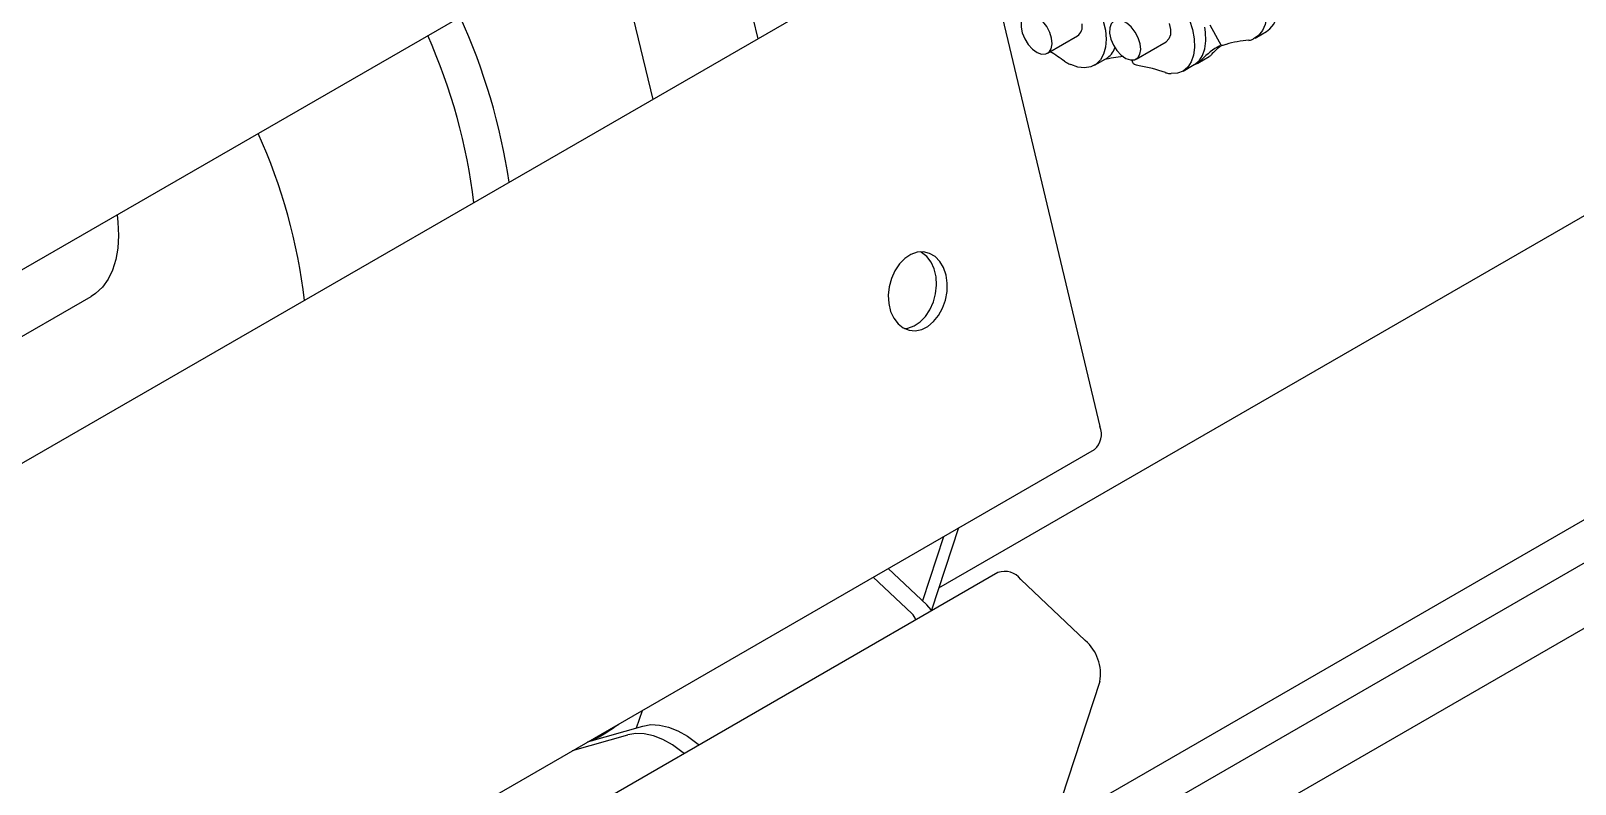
# Model space of a CAD drawing. Header units: millimetres. Extents: x 0 to 11880, y 0 to 8400.
# Drawn here: x 6365.5 to 6655.5, y 1255.4 to 1397 of the extents above; entities that cross this region are included whole.
import ezdxf

# ---------------------------------------------------------------- set-up
doc = ezdxf.new("R2010")
doc.units = ezdxf.units.MM
doc.header["$LTSCALE"] = 20
doc.layers.add('ANNOTAZIONI', color=7, linetype='Continuous')
doc.styles.get("Standard").update_dxf_attribs({"font": 'arial.ttf'})
doc.dimstyles.new('SLDDIMSTYLE2', dxfattribs={"dimtxt": 0.18, "dimasz": 66.04, "dimexe": 0, "dimexo": 0.0625, "dimgap": 0, "dimtad": 0, "dimtih": 1, "dimtoh": 1, "dimdec": 0, "dimrnd": 1e-09, "dimzin": 0, "dimdsep": 46, "dimtxsty": 'Standard', "dimsah": 1, "dimcen": 0.09, "dimadec": 0, "dimazin": 0, "dimtfac": 66.04, "dimtdec": 0, "dimtofl": 0, "dimtmove": 0, "dimatfit": 3, "dimfxl": 1, "dimfrac": 2, "dimtolj": 1, "dimtzin": 0, "dimarcsym": 0})

msp = doc.modelspace()

# ---------------------------------------------------------------- linework, layer by layer
at = {"color": 7, "linetype": 'Continuous', "lineweight": 25}
for p, q in [((6536.01, 1292.35), (6826.8, 1460.22)), ((6247.39, 1284.92), (6516.09, 1440.04)), ((6482.33, 1384.15), (6475.55, 1412.57)), ((6528.18, 1410.62), (6259.48, 1255.5)), ((6499.13, 1407.65), (6502.02, 1395.52)), ((6547.35, 1402.05), (6566.27, 1322.67)), ((6557.31, 1247.49), (6826.8, 1403.06)), ((6586.93, 1398.13), (6589.01, 1394.26)), ((6829.56, 1396.49), (6554, 1237.41)), ((6556.44, 1392.82), (6562.07, 1396.07)), ((6594.86, 1395.4), (6595.12, 1395.53)), ((6595.4, 1395.67), (6597.52, 1396.9)), ((6573.06, 1391.73), (6578.69, 1394.98)), ((6584.64, 1390.97), (6586.76, 1392.19)), ((6588.27, 1393.97), (6588.77, 1394.28)), ((6560.42, 1390.84), (6560.77, 1390.68)), ((6565.25, 1390.56), (6567.37, 1391.79)), ((6572.23, 1391.53), (6572.36, 1391.12)), ((6581.87, 1389.47), (6583.99, 1390.69)), ((6584.24, 1390.78), (6583.91, 1390.64)), ((6584.24, 1390.78), (6584.5, 1390.9)), ((6579.32, 1389.01), (6579.64, 1388.98)), ((6829.56, 1384.24), (6549.02, 1222.29)), ((6250.4, 1274.15), (6376.79, 1347.11)), ((6296.53, 1163.2), (6565.23, 1318.32)), ((6539.71, 1303.59), (6534.63, 1288.14)), ((6536.88, 1301.95), (6532.92, 1289.92)), ((6547.1, 1295.2), (6278.4, 1140.08)), ((6523.7, 1294.34), (6530.92, 1287.51)), ((6526.52, 1295.98), (6533.75, 1289.14)), ((6551.39, 1293.93), (6563.52, 1282.46)), ((6566.27, 1274.71), (6547.34, 1217.19)), ((6479.26, 1266.04), (6480.33, 1269.31)), ((6467.22, 1261.74), (6477.59, 1264.74)), ((6470.05, 1263.38), (6480.41, 1266.37))]:
    msp.add_line(p, q, dxfattribs=at)
at = {"color": 7, "linetype": 'Continuous', "lineweight": 25, "flags": 128}
for points in [[(6585.19, 1414), (6586.28, 1414.32), (6587.51, 1414.3), (6588.83, 1413.96), (6590.2, 1413.31), (6591.56, 1412.37), (6592.88, 1411.17), (6594.1, 1409.75), (6595.19, 1408.16), (6596.11, 1406.45), (6596.82, 1404.69), (6597.31, 1402.93), (6597.55, 1401.23), (6597.54, 1399.66), (6597.28, 1398.25), (6596.78, 1397.07), (6596.05, 1396.15), (6595.12, 1395.53)], [(6597.52, 1396.9), (6598.17, 1397.38), (6598.9, 1398.3), (6599.4, 1399.48), (6599.66, 1400.88), (6599.67, 1402.46), (6599.43, 1404.16), (6598.94, 1405.92), (6598.23, 1407.68), (6597.31, 1409.38), (6596.22, 1410.97), (6596.14, 1411.07)], [(6559.22, 1408.63), (6560.59, 1407.86), (6561.94, 1406.81), (6563.22, 1405.51), (6564.4, 1404.02), (6565.42, 1402.38), (6566.26, 1400.64), (6566.89, 1398.87), (6567.28, 1397.13), (6567.42, 1395.47), (6567.31, 1393.96), (6566.95, 1392.64), (6566.36, 1391.56), (6565.55, 1390.75), (6564.54, 1390.25), (6563.39, 1390.07), (6562.12, 1390.21), (6560.77, 1390.68)], [(6551.46, 1397.73), (6551.68, 1396.63), (6552.14, 1395.51), (6552.79, 1394.47), (6553.59, 1393.6), (6554.46, 1392.98), (6555.31, 1392.66), (6556.09, 1392.68), (6556.71, 1393.03), (6557.12, 1393.67), (6557.29, 1394.57), (6557.2, 1395.62), (6556.86, 1396.74), (6556.29, 1397.84), (6555.56, 1398.81), (6554.72, 1399.56), (6553.85, 1400.03), (6553.02, 1400.18), (6552.31, 1400), (6551.79, 1399.5), (6551.5, 1398.72), (6551.46, 1397.73)], [(6568.32, 1395.48), (6568.79, 1394.36), (6569.45, 1393.32), (6570.25, 1392.46), (6571.12, 1391.86), (6571.98, 1391.56), (6572.75, 1391.59), (6573.36, 1391.96), (6573.76, 1392.62), (6573.92, 1393.52), (6573.81, 1394.58), (6573.46, 1395.71), (6572.88, 1396.8), (6572.14, 1397.76), (6571.3, 1398.5), (6570.43, 1398.95), (6569.6, 1399.09), (6568.91, 1398.89), (6568.39, 1398.37), (6568.11, 1397.58), (6568.08, 1396.59), (6568.32, 1395.48)], [(6579.29, 1398.39), (6579.53, 1397.29), (6579.5, 1396.29), (6579.22, 1395.5), (6578.7, 1394.98), (6578.69, 1394.98)], [(6582.76, 1399.84), (6583.09, 1399.02), (6583.65, 1397.25), (6583.97, 1395.53), (6584.04, 1393.91), (6583.85, 1392.45), (6583.42, 1391.2), (6582.76, 1390.19), (6581.89, 1389.48), (6580.83, 1389.07), (6579.64, 1388.98)], [(6583.99, 1390.69), (6584.01, 1390.7), (6584.88, 1391.42), (6585.54, 1392.42), (6585.97, 1393.67), (6586.16, 1395.13), (6586.09, 1396.75), (6585.94, 1397.74)], [(6381.67, 1362.44), (6381.84, 1361.05), (6381.96, 1358.56), (6381.84, 1356.2), (6381.47, 1354.03), (6380.85, 1352.06), (6380, 1350.33), (6378.92, 1348.86), (6377.64, 1347.68), (6376.79, 1347.11)], [(6537.36, 1351.13), (6536.89, 1352.52), (6536.19, 1353.69), (6535.3, 1354.6), (6534.26, 1355.21), (6533.12, 1355.48), (6531.92, 1355.41), (6530.74, 1354.99), (6529.61, 1354.25), (6528.6, 1353.22), (6527.75, 1351.95), (6527.1, 1350.5), (6526.68, 1348.94), (6526.52, 1347.33), (6526.61, 1345.76), (6526.96, 1344.3), (6527.55, 1343.01), (6528.35, 1341.96), (6529.32, 1341.2), (6530.42, 1340.76), (6531.59, 1340.66), (6532.79, 1340.9), (6533.96, 1341.48), (6535.03, 1342.37), (6535.97, 1343.53), (6536.72, 1344.9), (6537.26, 1346.42), (6537.55, 1348.01), (6537.58, 1349.61), (6537.36, 1351.13)], [(6529.54, 1341.08), (6530.17, 1341.16), (6531.36, 1341.57), (6532.49, 1342.31), (6533.5, 1343.34), (6534.35, 1344.61), (6535, 1346.07), (6535.41, 1347.63), (6535.58, 1349.24), (6535.48, 1350.81), (6535.14, 1352.27), (6534.55, 1353.56), (6533.75, 1354.61), (6532.78, 1355.37), (6532.55, 1355.49)], [(6534.7, 1288.04), (6534.58, 1288.21), (6533.75, 1289.14)], [(6488.16, 1261.18), (6487.73, 1261.54), (6485.96, 1262.82), (6484.18, 1263.83), (6482.41, 1264.53), (6480.7, 1264.92), (6479.08, 1264.99), (6477.59, 1264.74)], [(6480.41, 1266.37), (6481.91, 1266.63), (6483.53, 1266.56), (6485.24, 1266.16), (6487, 1265.46), (6488.79, 1264.46), (6490.56, 1263.17), (6490.99, 1262.81)]]:
    msp.add_lwpolyline(points, dxfattribs=at)
at = {"color": 7, "linetype": 'Continuous', "lineweight": 25}
for centre, radius, start, end in [((6339.73, 1351.14), 116.9, 8.5693, 24.5069), ((6560.7, 1397.86), 2.26, 307.2704, 11.8504), ((6341.89, 1352.12), 107.54, 6.7354, 24.1535), ((6595.43, 1376.49), 18.8, 93.6893, 106.9566), ((6594.11, 1397.05), 1.81, 273.4826, 294.5036), ((6528.96, 1348.48), 52.68, 54.3854, 57.9136), ((6571.89, 1373.2), 19.02, 93.8279, 104.8668), ((6565.33, 1395.2), 3.98, 300.8699, 340.3782), ((6597.57, 1379.5), 17.21, 122.7243, 136.7966), ((6585.91, 1393.67), 1.7, 300.0629, 316.858), ((6599.88, 1380.52), 17.49, 128.3226, 136.7374), ((6562.42, 1395.16), 4.76, 234.1341, 245.1672), ((6568.48, 1360.58), 30.32, 70.5663, 80.2093), ((6583.79, 1392.44), 1.7, 294.9067, 316.8809), ((6579.52, 1391.83), 2.83, 250.2803, 265.8738), ((6310.07, 1333.75), 107.54, 6.7354, 24.1535), ((6562.76, 1321.21), 3.8, 310.4808, 22.5971), ((6548.37, 1291.62), 3.8, 37.4029, 109.5173), ((6529.21, 1285.6), 2.56, 15.6628, 47.9868), ((6557.97, 1276.13), 8.41, 350.3156, 48.7959), ((6447.7, 1305.92), 48.26, 298.8397, 305.7291)]:
    msp.add_arc(centre, radius, start, end, dxfattribs=at)
for points, knots in [([(6589.94, 1394.47), (6589.66, 1394.38), (6589.14, 1394.23), (6589.07, 1394.26), (6589.04, 1394.28)], [0, 0, 0, 0, 0.545301, 1, 1, 1, 1]), ([(6573.63, 1390.45), (6573.29, 1390.53), (6572.61, 1390.69), (6572.44, 1391), (6572.35, 1391.15)], [0, 0, 0, 0, 0.501325, 1, 1, 1, 1])]:
    msp.add_open_spline(points, degree=3, knots=knots, dxfattribs=at)

# ---------------------------------------------------------------- leaders
at = {"layer": 'ANNOTAZIONI'}
msp.add_leader([(6012.24, 1447.71), (6485.39, 879.84), (6612.39, 879.84)], dimstyle='SLDDIMSTYLE2', dxfattribs=at)

doc.saveas('drawing.dxf')
